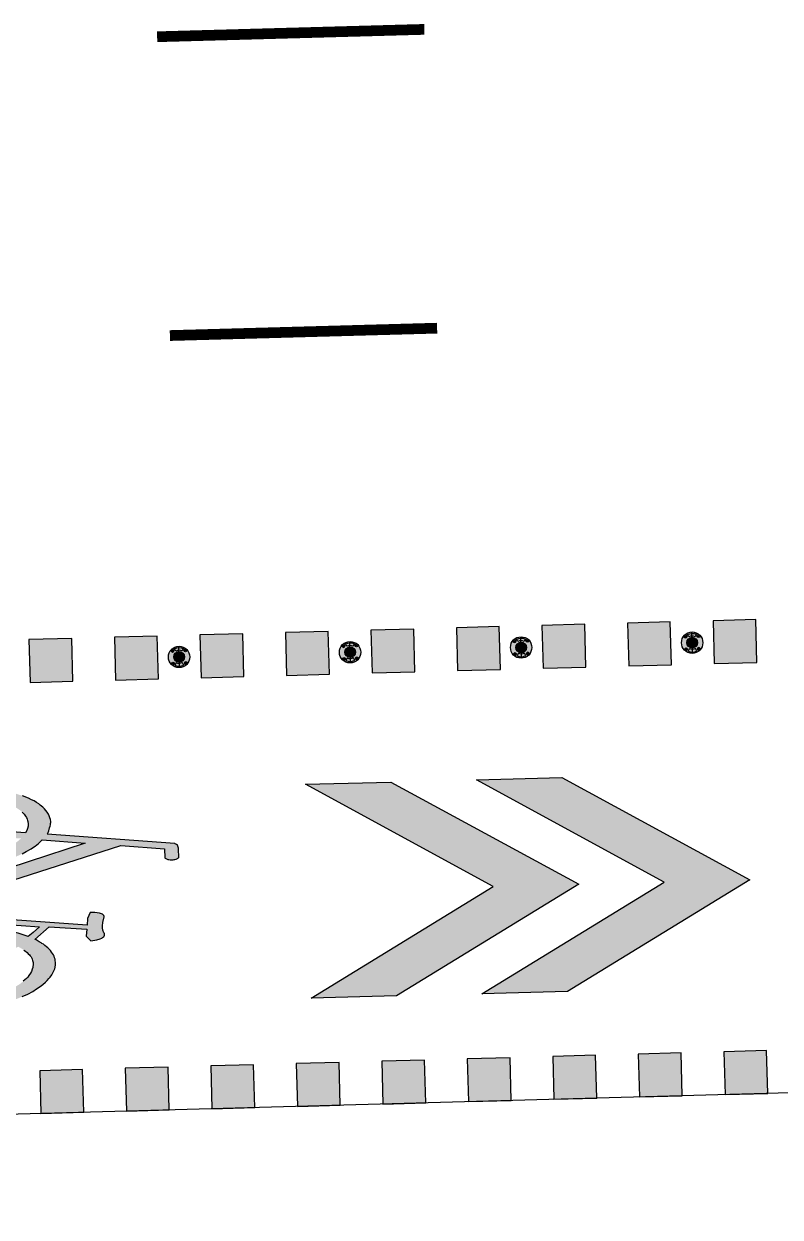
# Model space of a CAD drawing. Header units: metres. Extents: x 668617 to 675126, y 2286318 to 2293677.
# Drawn here: x 670199.59 to 670206.66, y 2287227.59 to 2287238.74 of the extents above; entities that cross this region are included whole.
import ezdxf

# ---------------------------------------------------------------- set-up
doc = ezdxf.new("R2010")
doc.units = ezdxf.units.M
doc.header["$MEASUREMENT"] = 0
for name, color, linetype in [('DMTG-B-CuadrosVerdes', 94, 'Continuous'), ('DMTG-M-VIALETON', 92, 'Continuous'), ('DMTG-PB-BANQUETAS', 251, 'Continuous'), ('DMTG-SH-LINEA DISCONTINUA', 252, 'Continuous'), ('DMTG-SH-SOLO BUS BICI', 252, 'Continuous')]:
    doc.layers.add(name, color=color, linetype=linetype)

# ---------------------------------------------------------------- blocks, each defined once
blk = doc.blocks.new('*U229')
at = {"ltscale": 50}
h = blk.add_hatch(color=252, dxfattribs=at)
h.dxf.hatch_style = 1
h.paths.add_polyline_path([(49.5, -24.014), (50.5, -22.284), (51.5, -24.014), (51.5, -23.215), (50.5, -21.484), (49.5, -23.215)])
h = blk.add_hatch(color=252, dxfattribs=at)
h.dxf.hatch_style = 1
h.paths.add_polyline_path([(49.5, -25.613), (50.5, -23.883), (51.5, -25.613), (51.5, -24.814), (50.5, -23.083), (49.5, -24.814)])
h = blk.add_hatch(color=252)
h.dxf.hatch_style = 1
h.paths.add_polyline_path([(51.553, -28.936), (51.548, -28.871), (51.539, -28.798), (51.532, -28.748), (51.524, -28.696), (51.515, -28.648), (51.506, -28.603), (51.497, -28.562), (51.485, -28.514), (51.476, -28.483), (51.466, -28.449), (51.453, -28.409), (51.437, -28.365), (51.417, -28.314), (51.394, -28.261), (51.37, -28.214), (51.349, -28.178), (51.326, -28.142), (51.307, -28.117), (51.286, -28.091), (51.271, -28.075), (51.255, -28.059), (51.241, -28.047), (51.221, -28.032), (51.202, -28.02), (51.185, -28.011), (51.166, -28.003), (51.148, -27.998), (51.129, -27.995), (51.109, -27.994), (51.104, -27.994), (51.09, -27.995), (51.075, -27.997), (51.061, -28.001), (51.048, -28.006), (51.033, -28.012), (51.02, -28.019), (51.007, -28.028), (50.994, -28.038), (50.982, -28.048), (50.977, -28.053), (50.968, -28.061), (50.957, -28.073), (50.944, -28.088), (50.939, -28.095), (50.933, -28.102), (50.924, -28.116), (50.919, -28.123), (50.912, -28.134), (50.908, -28.141), (50.902, -28.151), (50.897, -28.16), (50.891, -28.17), (50.886, -28.18), (50.771, -28.044), (50.803, -27.694), (50.867, -27.7), (50.896, -27.674), (50.911, -27.658), (50.904, -27.601), (50.895, -27.569), (50.889, -27.555), (50.885, -27.548), (50.879, -27.54), (50.874, -27.534), (50.87, -27.531), (50.865, -27.529), (50.86, -27.528), (50.852, -27.528), (50.847, -27.53), (50.84, -27.535), (50.814, -27.544), (50.792, -27.547), (50.776, -27.546), (50.745, -27.541), (50.69, -27.527), (50.687, -27.528), (50.679, -27.531), (50.673, -27.537), (50.667, -27.544), (50.663, -27.551), (50.659, -27.561), (50.655, -27.571), (50.651, -27.592), (50.648, -27.613), (50.646, -27.659), (50.702, -27.683), (50.764, -27.69), (50.654, -28.823), (50.631, -28.823), (50.609, -28.823), (50.589, -28.821), (50.568, -28.817), (50.549, -28.811), (50.531, -28.804), (50.514, -28.794), (50.498, -28.782), (50.483, -28.768), (50.469, -28.751), (50.455, -28.73), (50.44, -28.705), (50.428, -28.681), (50.414, -28.649), (50.392, -28.592), (50.352, -28.46), (50.029, -27.355), (50.069, -26.947), (50.154, -26.946), (50.157, -26.942), (50.161, -26.937), (50.164, -26.931), (50.166, -26.925), (50.169, -26.919), (50.17, -26.915), (50.172, -26.909), (50.174, -26.897), (50.175, -26.88), (50.175, -26.87), (50.173, -26.859), (50.172, -26.852), (50.169, -26.842), (50.165, -26.834), (50.162, -26.828), (50.16, -26.824), (50.156, -26.818), (50.153, -26.814), (50.074, -26.815), (50.066, -26.816), (50.057, -26.818), (50.048, -26.821), (50.039, -26.826), (50.031, -26.834), (50.025, -26.845), (50.022, -26.851), (49.906, -28.042), (49.901, -28.039), (49.889, -28.032), (49.875, -28.026), (49.846, -28.016), (49.831, -28.012), (49.819, -28.009), (49.807, -28.007), (49.798, -28.005), (49.795, -28.005), (49.788, -28.005), (49.77, -28.007), (49.752, -28.011), (49.734, -28.017), (49.717, -28.025), (49.7, -28.035), (49.683, -28.047), (49.667, -28.06), (49.651, -28.076), (49.632, -28.098), (49.62, -28.113), (49.605, -28.134), (49.591, -28.156), (49.579, -28.18), (49.565, -28.207), (49.541, -28.261), (49.52, -28.321), (49.5, -28.388), (49.481, -28.469), (49.468, -28.537), (49.453, -28.652), (49.448, -28.705), (49.443, -28.786), (49.44, -28.877), (49.442, -28.981), (49.445, -29.06), (49.452, -29.154), (49.47, -29.295), (49.486, -29.385), (49.493, -29.416), (49.503, -29.457), (49.512, -29.497), (49.526, -29.544), (49.533, -29.569), (49.541, -29.595), (49.561, -29.65), (49.583, -29.706), (49.611, -29.768), (49.639, -29.817), (49.662, -29.853), (49.681, -29.881), (49.705, -29.91), (49.712, -29.918), (49.722, -29.928), (49.73, -29.937), (49.738, -29.945), (49.746, -29.951), (49.754, -29.959), (49.766, -29.968), (49.774, -29.974), (49.785, -29.98), (49.791, -29.985), (49.798, -29.988), (49.809, -29.994), (49.816, -29.997), (49.825, -30.001), (49.832, -30.003), (49.841, -30.006), (49.848, -30.008), (49.855, -30.009), (49.864, -30.011), (49.872, -30.012), (49.879, -30.013), (49.889, -30.013), (49.895, -30.012), (49.905, -30.009), (49.916, -30.005), (49.933, -29.999), (49.949, -29.99), (49.967, -29.979), (49.983, -29.967), (49.999, -29.953), (50.014, -29.938), (50.029, -29.922), (50.045, -29.904), (50.059, -29.884), (50.074, -29.862), (50.087, -29.84), (50.1, -29.818), (50.113, -29.792), (50.135, -29.743), (50.149, -29.709), (50.162, -29.669), (50.179, -29.617), (50.195, -29.552), (50.204, -29.509), (50.217, -29.44), (50.225, -29.391), (50.231, -29.333), (50.238, -29.268), (50.241, -29.199), (50.243, -29.116), (50.243, -29.049), (50.242, -29.02), (50.241, -28.99), (50.239, -28.951), (50.235, -28.903), (50.23, -28.856), (50.224, -28.804), (50.219, -28.769), (50.211, -28.718), (50.201, -28.663), (50.189, -28.602), (50.174, -28.541), (50.159, -28.486), (50.143, -28.436), (50.121, -28.371), (50.101, -28.322), (50.082, -28.279), (50.063, -28.24), (50.038, -28.195), (50.028, -28.18), (50.013, -28.157), (49.989, -28.123), (49.97, -28.101), (49.957, -28.088), (49.999, -27.687), (50.318, -28.765), (50.333, -28.809), (50.344, -28.839), (50.356, -28.871), (50.372, -28.907), (50.385, -28.936), (50.4, -28.965), (50.412, -28.987), (50.424, -29.007), (50.438, -29.028), (50.455, -29.05), (50.471, -29.068), (50.488, -29.084), (50.505, -29.097), (50.518, -29.105), (50.526, -29.109), (50.527, -29.117), (50.528, -29.141), (50.532, -29.172), (50.534, -29.195), (50.539, -29.223), (50.543, -29.241), (50.549, -29.267), (50.558, -29.297), (50.565, -29.317), (50.516, -29.477), (50.491, -29.477), (50.49, -29.477), (50.487, -29.479), (50.484, -29.483), (50.481, -29.488), (50.479, -29.494), (50.477, -29.501), (50.476, -29.508), (50.475, -29.526), (50.478, -29.543), (50.479, -29.55), (50.482, -29.557), (50.485, -29.563), (50.488, -29.568), (50.492, -29.571), (50.495, -29.573), (50.497, -29.574), (50.499, -29.574), (50.594, -29.573), (50.597, -29.572), (50.6, -29.569), (50.603, -29.564), (50.605, -29.559), (50.607, -29.552), (50.609, -29.545), (50.61, -29.529), (50.608, -29.511), (50.604, -29.496), (50.602, -29.489), (50.598, -29.484), (50.595, -29.48), (50.591, -29.477), (50.588, -29.476), (50.587, -29.476), (50.573, -29.476), (50.6, -29.388), (50.607, -29.396), (50.621, -29.41), (50.628, -29.416), (50.635, -29.42), (50.642, -29.423), (50.65, -29.426), (50.658, -29.427), (50.661, -29.427), (50.663, -29.427), (50.67, -29.427), (50.681, -29.424), (50.692, -29.418), (50.702, -29.411), (50.711, -29.401), (50.719, -29.39), (50.727, -29.376), (50.734, -29.361), (50.745, -29.329), (50.75, -29.312), (50.758, -29.277), (50.763, -29.241), (50.767, -29.206), (50.769, -29.19), (50.77, -29.18), (50.771, -29.166), (50.778, -29.225), (50.784, -29.267), (50.798, -29.34), (50.811, -29.405), (50.826, -29.466), (50.842, -29.526), (50.862, -29.589), (50.899, -29.688), (50.926, -29.745), (50.953, -29.797), (50.978, -29.837), (51.005, -29.876), (51.036, -29.913), (51.058, -29.934), (51.076, -29.95), (51.089, -29.96), (51.104, -29.97), (51.109, -29.974), (51.123, -29.981), (51.134, -29.986), (51.141, -29.989), (51.156, -29.994), (51.174, -29.999), (51.191, -30.001), (51.2, -30.002), (51.207, -30.002), (51.213, -30.002), (51.221, -30.001), (51.24, -29.998), (51.257, -29.993), (51.274, -29.986), (51.292, -29.977), (51.31, -29.965), (51.326, -29.952), (51.342, -29.938), (51.357, -29.922), (51.372, -29.903), (51.387, -29.884), (51.399, -29.865), (51.415, -29.839), (51.428, -29.815), (51.44, -29.79), (51.454, -29.759), (51.46, -29.741), (51.466, -29.728), (51.471, -29.713), (51.475, -29.701), (51.48, -29.689), (51.486, -29.668), (51.495, -29.639), (51.501, -29.617), (51.507, -29.594), (51.513, -29.568), (51.519, -29.54), (51.524, -29.517), (51.528, -29.494), (51.533, -29.465), (51.538, -29.432), (51.545, -29.377), (51.553, -29.302), (51.557, -29.237), (51.559, -29.167), (51.56, -29.117), (51.558, -29.018)])
h.paths.add_polyline_path([(51.111, -29.048), (51.113, -29.062), (51.116, -29.071), (51.119, -29.084), (51.124, -29.098), (51.13, -29.111), (51.134, -29.118), (51.138, -29.123), (51.145, -29.131), (51.152, -29.137), (51.16, -29.141), (51.164, -29.141), (51.169, -29.141), (51.174, -29.139), (51.179, -29.137), (51.183, -29.133), (51.187, -29.128), (51.191, -29.123), (51.195, -29.116), (51.201, -29.1), (51.206, -29.082), (51.209, -29.06), (51.211, -29.038), (51.211, -29.013), (51.21, -28.995), (51.207, -28.971), (51.203, -28.952), (51.198, -28.934), (51.192, -28.919), (51.185, -28.905), (51.178, -28.894), (51.17, -28.886), (51.165, -28.882), (50.95, -28.337), (50.963, -28.316), (50.982, -28.287), (50.994, -28.271), (51.006, -28.257), (51.017, -28.246), (51.028, -28.236), (51.039, -28.228), (51.048, -28.221), (51.06, -28.215), (51.07, -28.21), (51.081, -28.207), (51.092, -28.204), (51.102, -28.203), (51.114, -28.203), (51.122, -28.203), (51.139, -28.206), (51.148, -28.208), (51.164, -28.212), (51.184, -28.221), (51.201, -28.23), (51.222, -28.245), (51.236, -28.257), (51.248, -28.269), (51.262, -28.284), (51.274, -28.299), (51.286, -28.315), (51.299, -28.333), (51.311, -28.354), (51.321, -28.37), (51.331, -28.388), (51.341, -28.41), (51.353, -28.434), (51.368, -28.469), (51.384, -28.511), (51.401, -28.562), (51.418, -28.623), (51.437, -28.708), (51.457, -28.823), (51.469, -28.935), (51.474, -29.027), (51.475, -29.141), (51.469, -29.238), (51.461, -29.321), (51.453, -29.376), (51.437, -29.456), (51.415, -29.529), (51.39, -29.606), (51.353, -29.675), (51.334, -29.704), (51.317, -29.726), (51.295, -29.748), (51.277, -29.762), (51.26, -29.773), (51.246, -29.78), (51.233, -29.785), (51.218, -29.789), (51.196, -29.791), (51.186, -29.791), (51.17, -29.789), (51.157, -29.786), (51.142, -29.781), (51.114, -29.766), (51.099, -29.756), (51.078, -29.739), (51.056, -29.715), (51.036, -29.69), (51.018, -29.666), (51, -29.638), (50.981, -29.603), (50.966, -29.572), (50.947, -29.529), (50.931, -29.486), (50.916, -29.441), (50.903, -29.397), (50.891, -29.355), (50.881, -29.309), (50.872, -29.265), (50.862, -29.21), (50.856, -29.166), (50.851, -29.131), (50.847, -29.084), (50.842, -29.015), (50.84, -28.973)], flags=16)
h.paths.add_polyline_path([(50.841, -28.816), (50.843, -28.776), (50.847, -28.729), (50.851, -28.692), (50.854, -28.667), (50.858, -28.64), (50.861, -28.621), (50.863, -28.608), (50.865, -28.595), (50.868, -28.579), (50.871, -28.566), (50.874, -28.552), (50.878, -28.536), (50.881, -28.523), (50.885, -28.507), (50.89, -28.49), (50.895, -28.471), (50.902, -28.451), (50.907, -28.435), (50.913, -28.42), (50.919, -28.404), (50.924, -28.391), (51.086, -28.803)], flags=16)
h.paths.add_polyline_path([(50.752, -28.821), (50.702, -28.823), (50.768, -28.135), (50.82, -28.195), (50.858, -28.243), (50.824, -28.337), (50.796, -28.45), (50.776, -28.561), (50.769, -28.623)], flags=16)
h.paths.add_polyline_path([(50.704, -29.015), (50.708, -29.028), (50.711, -29.042), (50.717, -29.067), (50.719, -29.08), (50.721, -29.095), (50.722, -29.119), (50.723, -29.142), (50.723, -29.157), (50.721, -29.189), (50.721, -29.195), (50.718, -29.213), (50.715, -29.229), (50.712, -29.243), (50.708, -29.255), (50.706, -29.263), (50.702, -29.272), (50.699, -29.278), (50.696, -29.285), (50.69, -29.294), (50.684, -29.302), (50.678, -29.307), (50.675, -29.31), (50.672, -29.312), (50.665, -29.315), (50.659, -29.316), (50.651, -29.316), (50.644, -29.314), (50.637, -29.311), (50.631, -29.307), (50.627, -29.303), (50.667, -29.174), (50.667, -29.17), (50.668, -29.166), (50.668, -29.162), (50.669, -29.158), (50.669, -29.151), (50.668, -29.145), (50.668, -29.142), (50.668, -29.137), (50.667, -29.132), (50.666, -29.127), (50.665, -29.123), (50.664, -29.12), (50.663, -29.116), (50.662, -29.112), (50.661, -29.11), (50.659, -29.106), (50.657, -29.103), (50.655, -29.1), (50.653, -29.098), (50.652, -29.096), (50.65, -29.095), (50.65, -29.094), (50.649, -29.094), (50.648, -29.093), (50.648, -29.093), (50.647, -29.093), (50.646, -29.093), (50.646, -29.093), (50.645, -29.092), (50.645, -29.092), (50.644, -29.092), (50.643, -29.092), (50.643, -29.092), (50.642, -29.092), (50.641, -29.093), (50.64, -29.093), (50.639, -29.094), (50.638, -29.094), (50.637, -29.095), (50.636, -29.096), (50.635, -29.097), (50.634, -29.098), (50.633, -29.1), (50.632, -29.102), (50.631, -29.103), (50.631, -29.106), (50.629, -29.11), (50.59, -29.236), (50.585, -29.219), (50.579, -29.197), (50.574, -29.169), (50.571, -29.145), (50.57, -29.127), (50.569, -29.109), (50.57, -29.077), (50.573, -29.048), (50.575, -29.03), (50.578, -29.017), (50.583, -28.998), (50.586, -28.989), (50.589, -28.982), (50.591, -28.977), (50.594, -28.97), (50.598, -28.961), (50.603, -28.955), (50.609, -28.947), (50.616, -28.941), (50.622, -28.937), (50.628, -28.934), (50.637, -28.933), (50.645, -28.934), (50.652, -28.936), (50.658, -28.94), (50.664, -28.945), (50.669, -28.949), (50.674, -28.955), (50.68, -28.963), (50.688, -28.976), (50.694, -28.989), (50.7, -29.004)], flags=16)
h.paths.add_polyline_path([(50.158, -28.994), (50.16, -29.056), (50.16, -29.134), (50.157, -29.223), (50.148, -29.325), (50.126, -29.446), (50.103, -29.54), (50.082, -29.598), (50.062, -29.645), (50.024, -29.711), (49.996, -29.745), (49.974, -29.766), (49.957, -29.779), (49.944, -29.787), (49.928, -29.794), (49.912, -29.799), (49.897, -29.802), (49.88, -29.803), (49.863, -29.802), (49.848, -29.799), (49.831, -29.794), (49.816, -29.787), (49.8, -29.778), (49.783, -29.767), (49.768, -29.755), (49.756, -29.743), (49.745, -29.731), (49.738, -29.724), (49.724, -29.707), (49.713, -29.691), (49.699, -29.671), (49.686, -29.65), (49.676, -29.632), (49.669, -29.62), (49.662, -29.606), (49.652, -29.585), (49.646, -29.572), (49.637, -29.552), (49.63, -29.533), (49.621, -29.512), (49.613, -29.489), (49.605, -29.464), (49.596, -29.434), (49.589, -29.411), (49.578, -29.373), (49.571, -29.343), (49.565, -29.314), (49.559, -29.288), (49.552, -29.25), (49.546, -29.212), (49.541, -29.177), (49.536, -29.132), (49.532, -29.097), (49.529, -29.054), (49.527, -29.023), (49.525, -28.994), (49.524, -28.936), (49.524, -28.858), (49.528, -28.785), (49.534, -28.724), (49.546, -28.628), (49.565, -28.539), (49.581, -28.479), (49.605, -28.413), (49.633, -28.353), (49.656, -28.316), (49.671, -28.294), (49.693, -28.269), (49.712, -28.252), (49.73, -28.238), (49.745, -28.23), (49.761, -28.224), (49.771, -28.22), (49.782, -28.218), (49.804, -28.215), (49.826, -28.217), (49.848, -28.223), (49.867, -28.23), (49.886, -28.242), (49.825, -28.879), (49.82, -28.882), (49.816, -28.885), (49.812, -28.889), (49.808, -28.894), (49.801, -28.907), (49.795, -28.923), (49.791, -28.942), (49.788, -28.963), (49.786, -28.985), (49.787, -29.01), (49.789, -29.036), (49.793, -29.061), (49.799, -29.083), (49.807, -29.103), (49.811, -29.111), (49.815, -29.118), (49.819, -29.124), (49.821, -29.127), (49.825, -29.131), (49.829, -29.135), (49.835, -29.138), (49.84, -29.14), (49.845, -29.141), (49.851, -29.14), (49.856, -29.138), (49.86, -29.135), (49.865, -29.131), (49.869, -29.125), (49.874, -29.118), (49.877, -29.111), (49.88, -29.103), (49.886, -29.083), (49.89, -29.061), (49.891, -29.036), (49.891, -29.01), (49.889, -28.987), (49.886, -28.966), (49.882, -28.947), (49.876, -28.929), (49.939, -28.287), (49.96, -28.312), (49.98, -28.34), (50.001, -28.373), (50.019, -28.405), (50.037, -28.443), (50.056, -28.487), (50.071, -28.528), (50.088, -28.578), (50.1, -28.623), (50.112, -28.669), (50.123, -28.721), (50.13, -28.755), (50.14, -28.815), (50.147, -28.876), (50.153, -28.925)], flags=16)
for points in [[(49.5, -24.014), (49.5, -23.215), (50.5, -21.484), (51.5, -23.215), (51.5, -24.014), (50.5, -22.284), (49.5, -24.014)], [(49.5, -25.613), (49.5, -24.814), (50.5, -23.083), (51.5, -24.814), (51.5, -25.613), (50.5, -23.883), (49.5, -25.613)], [(50.352, -28.46), (50.029, -27.355), (50.069, -26.947), (50.154, -26.946), (50.157, -26.942), (50.161, -26.937), (50.164, -26.931), (50.166, -26.925), (50.169, -26.919), (50.17, -26.915), (50.172, -26.909), (50.174, -26.897), (50.175, -26.88), (50.175, -26.87), (50.173, -26.859), (50.172, -26.852), (50.169, -26.842), (50.165, -26.834), (50.162, -26.828), (50.16, -26.824), (50.156, -26.818), (50.153, -26.814), (50.074, -26.815), (50.066, -26.816), (50.057, -26.818), (50.048, -26.821), (50.039, -26.826), (50.031, -26.834), (50.025, -26.845), (50.022, -26.851), (49.906, -28.042), (49.901, -28.039), (49.889, -28.032), (49.875, -28.026), (49.846, -28.016), (49.831, -28.012), (49.819, -28.009), (49.807, -28.007), (49.798, -28.005), (49.795, -28.005), (49.788, -28.005), (49.77, -28.007), (49.752, -28.011), (49.734, -28.017), (49.717, -28.025), (49.7, -28.035), (49.683, -28.047), (49.667, -28.06), (49.651, -28.076), (49.632, -28.098), (49.62, -28.113), (49.605, -28.134), (49.591, -28.156), (49.579, -28.18), (49.565, -28.207), (49.541, -28.261)], [(50.082, -28.279), (50.063, -28.24), (50.038, -28.195), (50.028, -28.18), (50.013, -28.157), (49.989, -28.123), (49.97, -28.101), (49.957, -28.088), (49.999, -27.687), (50.318, -28.765)], [(51.417, -28.314), (51.394, -28.261), (51.37, -28.214), (51.349, -28.178), (51.326, -28.142), (51.307, -28.117), (51.286, -28.091), (51.271, -28.075), (51.255, -28.059), (51.241, -28.047), (51.221, -28.032), (51.202, -28.02), (51.185, -28.011), (51.166, -28.003), (51.148, -27.998), (51.129, -27.995), (51.109, -27.994), (51.104, -27.994), (51.09, -27.995), (51.075, -27.997), (51.061, -28.001), (51.048, -28.006), (51.033, -28.012), (51.02, -28.019), (51.007, -28.028), (50.994, -28.038), (50.982, -28.048), (50.977, -28.053), (50.968, -28.061), (50.957, -28.073), (50.944, -28.088), (50.939, -28.095), (50.933, -28.102), (50.924, -28.116), (50.919, -28.123), (50.912, -28.134), (50.908, -28.141), (50.902, -28.151), (50.897, -28.16), (50.891, -28.17), (50.886, -28.18), (50.771, -28.044), (50.803, -27.694), (50.867, -27.7), (50.896, -27.674), (50.911, -27.658), (50.904, -27.601), (50.895, -27.569), (50.889, -27.555), (50.885, -27.548), (50.879, -27.54), (50.874, -27.534), (50.87, -27.531), (50.865, -27.529), (50.86, -27.528), (50.852, -27.528), (50.847, -27.53), (50.844, -27.532), (50.839, -27.535), (50.814, -27.544), (50.792, -27.547), (50.776, -27.546), (50.745, -27.541), (50.69, -27.527), (50.687, -27.528), (50.679, -27.531), (50.673, -27.537), (50.667, -27.544), (50.663, -27.551), (50.659, -27.561), (50.655, -27.571), (50.651, -27.592), (50.648, -27.613), (50.646, -27.659), (50.702, -27.683), (50.764, -27.69), (50.654, -28.823)], [(49.993, -27.154), (49.993, -27.154)], [(49.886, -28.242), (49.825, -28.879)], [(49.693, -28.269), (49.712, -28.252), (49.73, -28.238), (49.745, -28.23), (49.761, -28.224), (49.771, -28.22), (49.782, -28.218), (49.804, -28.215), (49.826, -28.217), (49.848, -28.223), (49.867, -28.23), (49.886, -28.242)], [(50.702, -28.823), (50.768, -28.135), (50.82, -28.195), (50.858, -28.243), (50.824, -28.337), (50.796, -28.45), (50.776, -28.561), (50.769, -28.623), (50.752, -28.821), (50.702, -28.823)], [(50.982, -28.287), (50.994, -28.271), (51.006, -28.257), (51.017, -28.246), (51.028, -28.236), (51.039, -28.228), (51.048, -28.221), (51.06, -28.215), (51.07, -28.21), (51.081, -28.207), (51.092, -28.204), (51.102, -28.203), (51.114, -28.203), (51.122, -28.203), (51.139, -28.206), (51.148, -28.208), (51.164, -28.212), (51.184, -28.221), (51.201, -28.23), (51.222, -28.245), (51.236, -28.257), (51.248, -28.269), (51.262, -28.284), (51.274, -28.299)]]:
    blk.add_lwpolyline(points)
blk = doc.blocks.new('*U173')
h = blk.add_hatch(color=256)
h.dxf.hatch_style = 1
h.paths.add_polyline_path([(0.81, 4.03), (1.21, 4.03), (1.21, 4.43), (0.81, 4.43)])
h = blk.add_hatch(color=256)
h.dxf.hatch_style = 1
h.paths.add_polyline_path([(0.81, 4.03), (1.21, 4.03), (1.21, 4.43), (0.81, 4.43)])
h = blk.add_hatch(color=256)
h.dxf.hatch_style = 1
h.paths.add_polyline_path([(1.61, 4.03), (2.01, 4.03), (2.01, 4.43), (1.61, 4.43)])
h = blk.add_hatch(color=256)
h.dxf.hatch_style = 1
h.paths.add_polyline_path([(1.61, 4.03), (2.01, 4.03), (2.01, 4.43), (1.61, 4.43)])
h = blk.add_hatch(color=256)
h.dxf.hatch_style = 1
h.paths.add_polyline_path([(2.41, 4.03), (2.81, 4.03), (2.81, 4.43), (2.41, 4.43)])
h = blk.add_hatch(color=256)
h.dxf.hatch_style = 1
h.paths.add_polyline_path([(2.41, 4.03), (2.81, 4.03), (2.81, 4.43), (2.41, 4.43)])
h = blk.add_hatch(color=256)
h.dxf.hatch_style = 1
h.paths.add_polyline_path([(3.21, 4.03), (3.61, 4.03), (3.61, 4.43), (3.21, 4.43)])
h = blk.add_hatch(color=256)
h.dxf.hatch_style = 1
h.paths.add_polyline_path([(3.21, 4.03), (3.61, 4.03), (3.61, 4.43), (3.21, 4.43)])
h = blk.add_hatch(color=256)
h.dxf.hatch_style = 1
h.paths.add_polyline_path([(4.01, 4.03), (4.41, 4.03), (4.41, 4.43), (4.01, 4.43)])
h = blk.add_hatch(color=256)
h.dxf.hatch_style = 1
h.paths.add_polyline_path([(4.01, 4.03), (4.41, 4.03), (4.41, 4.43), (4.01, 4.43)])
h = blk.add_hatch(color=256)
h.dxf.hatch_style = 1
h.paths.add_polyline_path([(4.81, 4.03), (5.21, 4.03), (5.21, 4.43), (4.81, 4.43)])
h = blk.add_hatch(color=256)
h.dxf.hatch_style = 1
h.paths.add_polyline_path([(4.81, 4.03), (5.21, 4.03), (5.21, 4.43), (4.81, 4.43)])
h = blk.add_hatch(color=256)
h.dxf.hatch_style = 1
h.paths.add_polyline_path([(5.61, 4.03), (6.01, 4.03), (6.01, 4.43), (5.61, 4.43)])
h = blk.add_hatch(color=256)
h.dxf.hatch_style = 1
h.paths.add_polyline_path([(5.61, 4.03), (6.01, 4.03), (6.01, 4.43), (5.61, 4.43)])
h = blk.add_hatch(color=256)
h.dxf.hatch_style = 1
h.paths.add_polyline_path([(6.41, 4.03), (6.81, 4.03), (6.81, 4.43), (6.41, 4.43)])
h = blk.add_hatch(color=256)
h.dxf.hatch_style = 1
h.paths.add_polyline_path([(6.41, 4.03), (6.81, 4.03), (6.81, 4.43), (6.41, 4.43)])
h = blk.add_hatch(color=256)
h.dxf.hatch_style = 1
h.paths.add_polyline_path([(7.21, 4.03), (7.61, 4.03), (7.61, 4.43), (7.21, 4.43)])
h = blk.add_hatch(color=256)
h.dxf.hatch_style = 1
h.paths.add_polyline_path([(7.21, 4.03), (7.61, 4.03), (7.61, 4.43), (7.21, 4.43)])
h = blk.add_hatch(color=256)
h.dxf.hatch_style = 1
h.paths.add_polyline_path([(0.8, 0), (1.2, 0), (1.2, 0.4), (0.8, 0.4)])
h = blk.add_hatch(color=256)
h.dxf.hatch_style = 1
h.paths.add_polyline_path([(0.8, 0), (1.2, 0), (1.2, 0.4), (0.8, 0.4)])
h = blk.add_hatch(color=256)
h.dxf.hatch_style = 1
h.paths.add_polyline_path([(1.6, 0), (2, 0), (2, 0.4), (1.6, 0.4)])
h = blk.add_hatch(color=256)
h.dxf.hatch_style = 1
h.paths.add_polyline_path([(1.6, 0), (2, 0), (2, 0.4), (1.6, 0.4)])
h = blk.add_hatch(color=256)
h.dxf.hatch_style = 1
h.paths.add_polyline_path([(2.4, 0), (2.8, 0), (2.8, 0.4), (2.4, 0.4)])
h = blk.add_hatch(color=256)
h.dxf.hatch_style = 1
h.paths.add_polyline_path([(2.4, 0), (2.8, 0), (2.8, 0.4), (2.4, 0.4)])
h = blk.add_hatch(color=256)
h.dxf.hatch_style = 1
h.paths.add_polyline_path([(3.2, 0), (3.6, 0), (3.6, 0.4), (3.2, 0.4)])
h = blk.add_hatch(color=256)
h.dxf.hatch_style = 1
h.paths.add_polyline_path([(3.2, 0), (3.6, 0), (3.6, 0.4), (3.2, 0.4)])
h = blk.add_hatch(color=256)
h.dxf.hatch_style = 1
h.paths.add_polyline_path([(4, 0), (4.4, 0), (4.4, 0.4), (4, 0.4)])
h = blk.add_hatch(color=256)
h.dxf.hatch_style = 1
h.paths.add_polyline_path([(4, 0), (4.4, 0), (4.4, 0.4), (4, 0.4)])
h = blk.add_hatch(color=256)
h.dxf.hatch_style = 1
h.paths.add_polyline_path([(4.8, 0), (5.2, 0), (5.2, 0.4), (4.8, 0.4)])
h = blk.add_hatch(color=256)
h.dxf.hatch_style = 1
h.paths.add_polyline_path([(4.8, 0), (5.2, 0), (5.2, 0.4), (4.8, 0.4)])
h = blk.add_hatch(color=256)
h.dxf.hatch_style = 1
h.paths.add_polyline_path([(5.6, 0), (6, 0), (6, 0.4), (5.6, 0.4)])
h = blk.add_hatch(color=256)
h.dxf.hatch_style = 1
h.paths.add_polyline_path([(5.6, 0), (6, 0), (6, 0.4), (5.6, 0.4)])
h = blk.add_hatch(color=256)
h.dxf.hatch_style = 1
h.paths.add_polyline_path([(6.4, 0), (6.8, 0), (6.8, 0.4), (6.4, 0.4)])
h = blk.add_hatch(color=256)
h.dxf.hatch_style = 1
h.paths.add_polyline_path([(6.4, 0), (6.8, 0), (6.8, 0.4), (6.4, 0.4)])
h = blk.add_hatch(color=256)
h.dxf.hatch_style = 1
h.paths.add_polyline_path([(7.2, 0), (7.6, 0), (7.6, 0.4), (7.2, 0.4)])
h = blk.add_hatch(color=256)
h.dxf.hatch_style = 1
h.paths.add_polyline_path([(7.2, 0), (7.6, 0), (7.6, 0.4), (7.2, 0.4)])
for points in [[(0.81, 4.03), (1.21, 4.03), (1.21, 4.43), (0.81, 4.43)], [(0.81, 4.03), (1.21, 4.03), (1.21, 4.43), (0.81, 4.43)], [(1.61, 4.03), (2.01, 4.03), (2.01, 4.43), (1.61, 4.43)], [(1.61, 4.03), (2.01, 4.03), (2.01, 4.43), (1.61, 4.43)], [(2.41, 4.03), (2.81, 4.03), (2.81, 4.43), (2.41, 4.43)], [(2.41, 4.03), (2.81, 4.03), (2.81, 4.43), (2.41, 4.43)], [(3.21, 4.03), (3.61, 4.03), (3.61, 4.43), (3.21, 4.43)], [(3.21, 4.03), (3.61, 4.03), (3.61, 4.43), (3.21, 4.43)], [(4.01, 4.03), (4.41, 4.03), (4.41, 4.43), (4.01, 4.43)], [(4.01, 4.03), (4.41, 4.03), (4.41, 4.43), (4.01, 4.43)], [(4.81, 4.03), (5.21, 4.03), (5.21, 4.43), (4.81, 4.43)], [(4.81, 4.03), (5.21, 4.03), (5.21, 4.43), (4.81, 4.43)], [(5.61, 4.03), (6.01, 4.03), (6.01, 4.43), (5.61, 4.43)], [(5.61, 4.03), (6.01, 4.03), (6.01, 4.43), (5.61, 4.43)], [(6.41, 4.03), (6.81, 4.03), (6.81, 4.43), (6.41, 4.43)], [(6.41, 4.03), (6.81, 4.03), (6.81, 4.43), (6.41, 4.43)], [(7.21, 4.03), (7.61, 4.03), (7.61, 4.43), (7.21, 4.43)], [(7.21, 4.03), (7.61, 4.03), (7.61, 4.43), (7.21, 4.43)], [(0.8, 0), (1.2, 0), (1.2, 0.4), (0.8, 0.4)], [(0.8, 0), (1.2, 0), (1.2, 0.4), (0.8, 0.4)], [(1.6, 0), (2, 0), (2, 0.4), (1.6, 0.4)], [(1.6, 0), (2, 0), (2, 0.4), (1.6, 0.4)], [(2.4, 0), (2.8, 0), (2.8, 0.4), (2.4, 0.4)], [(2.4, 0), (2.8, 0), (2.8, 0.4), (2.4, 0.4)], [(3.2, 0), (3.6, 0), (3.6, 0.4), (3.2, 0.4)], [(3.2, 0), (3.6, 0), (3.6, 0.4), (3.2, 0.4)], [(4, 0), (4.4, 0), (4.4, 0.4), (4, 0.4)], [(4, 0), (4.4, 0), (4.4, 0.4), (4, 0.4)], [(4.8, 0), (5.2, 0), (5.2, 0.4), (4.8, 0.4)], [(4.8, 0), (5.2, 0), (5.2, 0.4), (4.8, 0.4)], [(5.6, 0), (6, 0), (6, 0.4), (5.6, 0.4)], [(5.6, 0), (6, 0), (6, 0.4), (5.6, 0.4)], [(6.4, 0), (6.8, 0), (6.8, 0.4), (6.4, 0.4)], [(6.4, 0), (6.8, 0), (6.8, 0.4), (6.4, 0.4)], [(7.2, 0), (7.6, 0), (7.6, 0.4), (7.2, 0.4)], [(7.2, 0), (7.6, 0), (7.6, 0.4), (7.2, 0.4)]]:
    blk.add_lwpolyline(points, close=True)
blk = doc.blocks.new('*U175')
at = {"true_color": 0x58ba48}
h = blk.add_hatch(color=85, dxfattribs=at)
h.dxf.hatch_style = 1
h.paths.add_polyline_path([(4.792, 11.816, 1), (4.892, 11.816, 1)], flags=0)
h.paths.add_polyline_path([(4.792, 11.884), (4.781, 11.895, 0.062746), (4.763, 11.878), (4.774, 11.867, 0.413879), (4.792, 11.867, 0.414549)], flags=17)
h.paths.add_polyline_path([(4.789, 11.876, -1), (4.777, 11.876, -1)], flags=16)
h.paths.add_polyline_path([(4.792, 11.816, 1), (4.892, 11.816, 1)], flags=16)
h.paths.add_polyline_path([(4.904, 11.895), (4.893, 11.884, 0.413879), (4.893, 11.866, 0.414549), (4.911, 11.866), (4.921, 11.877, 0.062746)], flags=17)
h.paths.add_polyline_path([(4.908, 11.875, -1), (4.896, 11.875, -1)], flags=16)
h.paths.add_polyline_path([(4.921, 11.755), (4.91, 11.765, 0.413879), (4.893, 11.765, 0.414549), (4.893, 11.748), (4.903, 11.737, 0.062746)], flags=17)
h.paths.add_polyline_path([(4.895, 11.756, -1), (4.908, 11.756, -1)], flags=16)
h.paths.add_polyline_path([(4.791, 11.766, 0.414549), (4.774, 11.766), (4.763, 11.755, 0.062746), (4.781, 11.737), (4.791, 11.748, 0.413879)], flags=17)
h.paths.add_polyline_path([(4.776, 11.757, -1), (4.789, 11.757, -1)], flags=16)
h.paths.add_polyline_path([(4.921, 11.877), (4.911, 11.866, -0.414549), (4.893, 11.866, -0.413879), (4.893, 11.884), (4.904, 11.895, 0.342564), (4.781, 11.895), (4.792, 11.884, -0.414549), (4.792, 11.867, -0.413879), (4.774, 11.867), (4.763, 11.878, 0.166532), (4.742, 11.816, 0.166532), (4.763, 11.755), (4.774, 11.766, -0.414549), (4.791, 11.766, -0.413879), (4.791, 11.748), (4.781, 11.737, 0.342564), (4.903, 11.737), (4.893, 11.748, -0.414549), (4.893, 11.765, -0.413879), (4.91, 11.765), (4.921, 11.755, 0.166532), (4.942, 11.816, 0.166532)])
h.paths.add_polyline_path([(4.892, 11.816, -1), (4.792, 11.816, -1)], flags=0)
h.paths.add_polyline_path([(4.871, 11.871, 0.245947), (4.813, 11.872), (4.802, 11.894, -0.245947), (4.883, 11.893)], flags=16)
h.paths.add_polyline_path([(4.871, 11.761), (4.883, 11.738, -0.245947), (4.801, 11.739), (4.813, 11.761, 0.245947)], flags=16)
h = blk.add_hatch(color=85, dxfattribs=at)
h.dxf.hatch_style = 1
h.paths.add_polyline_path([(4.792, 11.816, 1), (4.892, 11.816, 1)])
at = {"true_color": 0xc7c8ca}
h = blk.add_hatch(color=9, dxfattribs=at)
h.dxf.hatch_style = 1
h.paths.add_polyline_path([(4.883, 11.893, 0.245947), (4.802, 11.894), (4.813, 11.872, -0.245947), (4.871, 11.871)])
h.paths.add_polyline_path([(4.883, 11.738), (4.871, 11.761, -0.245947), (4.813, 11.761), (4.801, 11.739, 0.245947)])
at = {"true_color": 0x58ba48}
h = blk.add_hatch(color=85, dxfattribs=at)
h.dxf.hatch_style = 1
h.paths.add_polyline_path([(6.392, 11.811, 1), (6.492, 11.811, 1)], flags=0)
h.paths.add_polyline_path([(6.392, 11.88), (6.381, 11.89, 0.062746), (6.363, 11.873), (6.374, 11.862, 0.413879), (6.392, 11.862, 0.414549)], flags=17)
h.paths.add_polyline_path([(6.389, 11.871, -1), (6.377, 11.871, -1)], flags=16)
h.paths.add_polyline_path([(6.392, 11.811, 1), (6.492, 11.811, 1)], flags=16)
h.paths.add_polyline_path([(6.504, 11.89), (6.493, 11.879, 0.413879), (6.493, 11.862, 0.414549), (6.511, 11.862), (6.521, 11.872, 0.062746)], flags=17)
h.paths.add_polyline_path([(6.508, 11.87, -1), (6.496, 11.87, -1)], flags=16)
h.paths.add_polyline_path([(6.521, 11.75), (6.51, 11.76, 0.413879), (6.493, 11.761, 0.414549), (6.493, 11.743), (6.503, 11.732, 0.062746)], flags=17)
h.paths.add_polyline_path([(6.495, 11.752, -1), (6.508, 11.752, -1)], flags=16)
h.paths.add_polyline_path([(6.391, 11.761, 0.414549), (6.374, 11.761), (6.363, 11.75, 0.062746), (6.381, 11.732), (6.391, 11.743, 0.413879)], flags=17)
h.paths.add_polyline_path([(6.376, 11.752, -1), (6.389, 11.752, -1)], flags=16)
h.paths.add_polyline_path([(6.521, 11.872), (6.511, 11.862, -0.414549), (6.493, 11.862, -0.413879), (6.493, 11.879), (6.504, 11.89, 0.342564), (6.381, 11.89), (6.392, 11.88, -0.414549), (6.392, 11.862, -0.413879), (6.374, 11.862), (6.363, 11.873, 0.166532), (6.342, 11.812, 0.166532), (6.363, 11.75), (6.374, 11.761, -0.414549), (6.391, 11.761, -0.413879), (6.391, 11.743), (6.381, 11.732, 0.342564), (6.503, 11.732), (6.493, 11.743, -0.414549), (6.493, 11.761, -0.413879), (6.51, 11.76), (6.521, 11.75, 0.166532), (6.542, 11.811, 0.166532)])
h.paths.add_polyline_path([(6.492, 11.811, -1), (6.392, 11.811, -1)], flags=0)
h.paths.add_polyline_path([(6.471, 11.866, 0.245947), (6.413, 11.867), (6.402, 11.889, -0.245947), (6.483, 11.889)], flags=16)
h.paths.add_polyline_path([(6.471, 11.756), (6.483, 11.734, -0.245947), (6.401, 11.734), (6.413, 11.756, 0.245947)], flags=16)
h = blk.add_hatch(color=85, dxfattribs=at)
h.dxf.hatch_style = 1
h.paths.add_polyline_path([(6.392, 11.811, 1), (6.492, 11.811, 1)])
at = {"true_color": 0xc7c8ca}
h = blk.add_hatch(color=9, dxfattribs=at)
h.dxf.hatch_style = 1
h.paths.add_polyline_path([(6.483, 11.889, 0.245947), (6.402, 11.889), (6.413, 11.867, -0.245947), (6.471, 11.866)])
h.paths.add_polyline_path([(6.483, 11.734), (6.471, 11.756, -0.245947), (6.413, 11.756), (6.401, 11.734, 0.245947)])
at = {"true_color": 0x58ba48}
h = blk.add_hatch(color=85, dxfattribs=at)
h.dxf.hatch_style = 1
h.paths.add_polyline_path([(7.992, 11.807, 1), (8.092, 11.806, 1)], flags=0)
h.paths.add_polyline_path([(7.992, 11.875), (7.981, 11.886, 0.062746), (7.963, 11.868), (7.974, 11.857, 0.413879), (7.992, 11.857, 0.414549)], flags=17)
h.paths.add_polyline_path([(7.989, 11.866, -1), (7.977, 11.866, -1)], flags=16)
h.paths.add_polyline_path([(7.992, 11.807, 1), (8.092, 11.806, 1)], flags=16)
h.paths.add_polyline_path([(8.104, 11.885), (8.093, 11.874, 0.413879), (8.093, 11.857, 0.414549), (8.111, 11.857), (8.121, 11.867, 0.062746)], flags=17)
h.paths.add_polyline_path([(8.108, 11.866, -1), (8.096, 11.866, -1)], flags=16)
h.paths.add_polyline_path([(8.121, 11.745), (8.11, 11.756, 0.413879), (8.093, 11.756, 0.414549), (8.093, 11.738), (8.103, 11.727, 0.062746)], flags=17)
h.paths.add_polyline_path([(8.095, 11.747, -1), (8.108, 11.747, -1)], flags=16)
h.paths.add_polyline_path([(7.991, 11.756, 0.414549), (7.974, 11.756), (7.963, 11.745, 0.062746), (7.981, 11.728), (7.991, 11.738, 0.413879)], flags=17)
h.paths.add_polyline_path([(7.976, 11.747, -1), (7.989, 11.747, -1)], flags=16)
h.paths.add_polyline_path([(8.121, 11.867), (8.111, 11.857, -0.414549), (8.093, 11.857, -0.413879), (8.093, 11.874), (8.104, 11.885, 0.342564), (7.981, 11.886), (7.992, 11.875, -0.414549), (7.992, 11.857, -0.413879), (7.974, 11.857), (7.963, 11.868, 0.166532), (7.942, 11.807, 0.166532), (7.963, 11.745), (7.974, 11.756, -0.414549), (7.991, 11.756, -0.413879), (7.991, 11.738), (7.981, 11.728, 0.342564), (8.103, 11.727), (8.093, 11.738, -0.414549), (8.093, 11.756, -0.413879), (8.11, 11.756), (8.121, 11.745, 0.166532), (8.142, 11.806, 0.166532)])
h.paths.add_polyline_path([(8.092, 11.806, -1), (7.992, 11.807, -1)], flags=0)
h.paths.add_polyline_path([(8.071, 11.862, 0.245947), (8.013, 11.862), (8.002, 11.884, -0.245947), (8.083, 11.884)], flags=16)
h.paths.add_polyline_path([(8.071, 11.751), (8.083, 11.729, -0.245947), (8.001, 11.729), (8.013, 11.751, 0.245947)], flags=16)
h = blk.add_hatch(color=85, dxfattribs=at)
h.dxf.hatch_style = 1
h.paths.add_polyline_path([(7.992, 11.807, 1), (8.092, 11.806, 1)])
at = {"true_color": 0xc7c8ca}
h = blk.add_hatch(color=9, dxfattribs=at)
h.dxf.hatch_style = 1
h.paths.add_polyline_path([(8.083, 11.884, 0.245947), (8.002, 11.884), (8.013, 11.862, -0.245947), (8.071, 11.862)])
h.paths.add_polyline_path([(8.083, 11.729), (8.071, 11.751, -0.245947), (8.013, 11.751), (8.001, 11.729, 0.245947)])
at = {"true_color": 0x58ba48}
h = blk.add_hatch(color=85, dxfattribs=at)
h.dxf.hatch_style = 1
h.paths.add_polyline_path([(9.592, 11.802, 1), (9.692, 11.801, 1)], flags=0)
h.paths.add_polyline_path([(9.592, 11.87), (9.581, 11.881, 0.062746), (9.563, 11.863), (9.574, 11.852, 0.413879), (9.592, 11.852, 0.414549)], flags=17)
h.paths.add_polyline_path([(9.589, 11.861, -1), (9.577, 11.861, -1)], flags=16)
h.paths.add_polyline_path([(9.592, 11.802, 1), (9.692, 11.801, 1)], flags=16)
h.paths.add_polyline_path([(9.704, 11.88), (9.693, 11.87, 0.413879), (9.693, 11.852, 0.414549), (9.711, 11.852), (9.721, 11.863, 0.062746)], flags=17)
h.paths.add_polyline_path([(9.708, 11.861, -1), (9.696, 11.861, -1)], flags=16)
h.paths.add_polyline_path([(9.721, 11.74), (9.71, 11.751, 0.413879), (9.693, 11.751, 0.414549), (9.693, 11.733), (9.703, 11.722, 0.062746)], flags=17)
h.paths.add_polyline_path([(9.695, 11.742, -1), (9.708, 11.742, -1)], flags=16)
h.paths.add_polyline_path([(9.591, 11.751, 0.414549), (9.574, 11.751), (9.563, 11.74, 0.062746), (9.581, 11.723), (9.591, 11.733, 0.413879)], flags=17)
h.paths.add_polyline_path([(9.576, 11.742, -1), (9.589, 11.742, -1)], flags=16)
h.paths.add_polyline_path([(9.721, 11.863), (9.711, 11.852, -0.414549), (9.693, 11.852, -0.413879), (9.693, 11.87), (9.704, 11.88, 0.342564), (9.581, 11.881), (9.592, 11.87, -0.414549), (9.592, 11.852, -0.413879), (9.574, 11.852), (9.563, 11.863, 0.166532), (9.542, 11.802, 0.166532), (9.563, 11.74), (9.574, 11.751, -0.414549), (9.591, 11.751, -0.413879), (9.591, 11.733), (9.581, 11.723, 0.342564), (9.703, 11.722), (9.693, 11.733, -0.414549), (9.693, 11.751, -0.413879), (9.71, 11.751), (9.721, 11.74, 0.166532), (9.742, 11.801, 0.166532)])
h.paths.add_polyline_path([(9.692, 11.801, -1), (9.592, 11.802, -1)], flags=0)
h.paths.add_polyline_path([(9.671, 11.857, 0.245947), (9.613, 11.857), (9.602, 11.879, -0.245947), (9.683, 11.879)], flags=16)
h.paths.add_polyline_path([(9.671, 11.746), (9.683, 11.724, -0.245947), (9.601, 11.724), (9.613, 11.746, 0.245947)], flags=16)
h = blk.add_hatch(color=85, dxfattribs=at)
h.dxf.hatch_style = 1
h.paths.add_polyline_path([(9.592, 11.802, 1), (9.692, 11.801, 1)])
at = {"true_color": 0xc7c8ca}
h = blk.add_hatch(color=9, dxfattribs=at)
h.dxf.hatch_style = 1
h.paths.add_polyline_path([(9.683, 11.879, 0.245947), (9.602, 11.879), (9.613, 11.857, -0.245947), (9.671, 11.857)])
h.paths.add_polyline_path([(9.683, 11.724), (9.671, 11.746, -0.245947), (9.613, 11.746), (9.601, 11.724, 0.245947)])
at = {"color": 18, "true_color": 0x000000}
for points in [[(4.792, 11.884), (4.781, 11.895, 0.062746), (4.763, 11.878), (4.774, 11.867, 0.413879), (4.792, 11.867, 0.414549)], [(4.883, 11.893), (4.871, 11.871, 0.245947), (4.813, 11.872), (4.802, 11.894, -0.245947)], [(4.893, 11.884), (4.904, 11.895, -0.062746), (4.921, 11.877), (4.911, 11.866, -0.413879), (4.893, 11.866, -0.414549)], [(6.392, 11.88), (6.381, 11.89, 0.062746), (6.363, 11.873), (6.374, 11.862, 0.413879), (6.392, 11.862, 0.414549)], [(6.483, 11.889), (6.471, 11.866, 0.245947), (6.413, 11.867), (6.402, 11.889, -0.245947)], [(6.493, 11.879), (6.504, 11.89, -0.062746), (6.521, 11.872), (6.511, 11.862, -0.413879), (6.493, 11.862, -0.414549)], [(7.992, 11.875), (7.981, 11.886, 0.062746), (7.963, 11.868), (7.974, 11.857, 0.413879), (7.992, 11.857, 0.414549)], [(8.083, 11.884), (8.071, 11.862, 0.245947), (8.013, 11.862), (8.002, 11.884, -0.245947)], [(8.093, 11.874), (8.104, 11.885, -0.062746), (8.121, 11.867), (8.111, 11.857, -0.413879), (8.093, 11.857, -0.414549)], [(9.592, 11.87), (9.581, 11.881, 0.062746), (9.563, 11.863), (9.574, 11.852, 0.413879), (9.592, 11.852, 0.414549)], [(9.683, 11.879), (9.671, 11.857, 0.245947), (9.613, 11.857), (9.602, 11.879, -0.245947)], [(9.693, 11.87), (9.704, 11.88, -0.062746), (9.721, 11.863), (9.711, 11.852, -0.413879), (9.693, 11.852, -0.414549)], [(4.791, 11.748), (4.781, 11.737, -0.062746), (4.763, 11.755), (4.774, 11.766, -0.413879), (4.791, 11.766, -0.414549)], [(4.883, 11.738), (4.871, 11.761, -0.245947), (4.813, 11.761), (4.801, 11.739, 0.245947)], [(4.893, 11.748), (4.903, 11.737, 0.062746), (4.921, 11.755), (4.91, 11.765, 0.413879), (4.893, 11.765, 0.414549)], [(6.391, 11.743), (6.381, 11.732, -0.062746), (6.363, 11.75), (6.374, 11.761, -0.413879), (6.391, 11.761, -0.414549)], [(6.483, 11.734), (6.471, 11.756, -0.245947), (6.413, 11.756), (6.401, 11.734, 0.245947)], [(6.493, 11.743), (6.503, 11.732, 0.062746), (6.521, 11.75), (6.51, 11.76, 0.413879), (6.493, 11.761, 0.414549)], [(7.991, 11.738), (7.981, 11.728, -0.062746), (7.963, 11.745), (7.974, 11.756, -0.413879), (7.991, 11.756, -0.414549)], [(8.083, 11.729), (8.071, 11.751, -0.245947), (8.013, 11.751), (8.001, 11.729, 0.245947)], [(8.093, 11.738), (8.103, 11.727, 0.062746), (8.121, 11.745), (8.11, 11.756, 0.413879), (8.093, 11.756, 0.414549)], [(9.591, 11.733), (9.581, 11.723, -0.062746), (9.563, 11.74), (9.574, 11.751, -0.413879), (9.591, 11.751, -0.414549)], [(9.683, 11.724), (9.671, 11.746, -0.245947), (9.613, 11.746), (9.601, 11.724, 0.245947)], [(9.693, 11.733), (9.703, 11.722, 0.062746), (9.721, 11.74), (9.71, 11.751, 0.413879), (9.693, 11.751, 0.414549)]]:
    blk.add_lwpolyline(points, format="xyb", close=True, dxfattribs=at)
for points in [[(4.842, 11.716), (4.842, 11.916)], [(6.442, 11.711), (6.442, 11.911)], [(8.042, 11.706), (8.042, 11.906)], [(9.642, 11.702), (9.642, 11.902)]]:
    blk.add_lwpolyline(points)
for centre, radius in [((4.842, 11.816), 0.1), ((4.783, 11.876), 0.00613), ((4.842, 11.816), 0.05), ((4.902, 11.875), 0.00613), ((6.442, 11.811), 0.1), ((6.383, 11.871), 0.00613), ((6.442, 11.811), 0.05), ((6.502, 11.87), 0.00613), ((8.042, 11.806), 0.1), ((7.983, 11.866), 0.00613), ((8.042, 11.806), 0.05), ((8.102, 11.866), 0.00613), ((9.642, 11.802), 0.1), ((9.583, 11.861), 0.00613), ((9.642, 11.802), 0.05), ((9.702, 11.861), 0.00613), ((4.783, 11.757), 0.00613), ((4.901, 11.756), 0.00613), ((6.383, 11.752), 0.00613), ((6.501, 11.752), 0.00613), ((7.983, 11.747), 0.00613), ((8.101, 11.747), 0.00613), ((9.583, 11.742), 0.00613), ((9.701, 11.742), 0.00613)]:
    blk.add_circle(centre, radius, dxfattribs=at)
blk = doc.blocks.new('*U249')
at = {"layer": 'DMTG-SH-LINEA DISCONTINUA', "const_width": 0.1}
blk.add_lwpolyline([(0, 0), (2.5, 0)], dxfattribs=at)
blk = doc.blocks.new('*U250')
at = {"layer": 'DMTG-SH-LINEA DISCONTINUA', "color": 0, "linetype": 'ByBlock', "lineweight": -2, "transparency": 16777216, "rotation": 182.004608518363}
blk.add_blockref('*U249', (679775.486, 2285441.434), dxfattribs=at)
blk = doc.blocks.new('*U247')
at = {"layer": 'DMTG-SH-LINEA DISCONTINUA', "const_width": 0.1}
blk.add_lwpolyline([(0, 0), (2.5, 0)], dxfattribs=at)
blk = doc.blocks.new('*U248')
at = {"layer": 'DMTG-SH-LINEA DISCONTINUA', "color": 0, "linetype": 'ByBlock', "lineweight": -2, "transparency": 16777216, "rotation": 182.004608518363}
blk.add_blockref('*U247', (679775.486, 2285441.434), dxfattribs=at)

msp = doc.modelspace()

# ---------------------------------------------------------------- linework, layer by layer
at = {"layer": 'DMTG-PB-BANQUETAS'}
msp.add_lwpolyline([(670291.5517, 2287228.1473), (670291.3937, 2287228.68949), (670291.15346, 2287229.20027), (670290.83691, 2287229.66762), (670290.45194, 2287230.07947), (670290.00749, 2287230.42776), (670289.51451, 2287230.70241), (670288.98393, 2287230.89733), (670288.43073, 2287231.00742), (670187.46046, 2287228.21934), (670187.03935, 2287228.07044), (670186.64658, 2287227.862), (670186.29356, 2287227.5896)], dxfattribs=at)

# ---------------------------------------------------------------- block references
at = {"layer": 'DMTG-B-CuadrosVerdes', "rotation": 1.581698395799314}
msp.add_blockref('*U173', (670198.94875, 2287228.53656), dxfattribs=at)
at = {"layer": 'DMTG-M-VIALETON', "rotation": 1.755029393948043}
msp.add_blockref('*U175', (670196.5627, 2287220.86713), dxfattribs=at)
at = {"layer": 'DMTG-SH-LINEA DISCONTINUA', "rotation": 359.5770898771991}
for name, p in [('*U250', (-26422.72235, 6877.01008)), ('*U248', (-26422.60293, 6874.21726))]:
    msp.add_blockref(name, p, dxfattribs=at)
at = {"layer": 'DMTG-SH-SOLO BUS BICI', "rotation": 271.468284317177}
msp.add_blockref('*U229', (670226.55951, 2287281.77613), dxfattribs=at)

doc.saveas('drawing.dxf')
